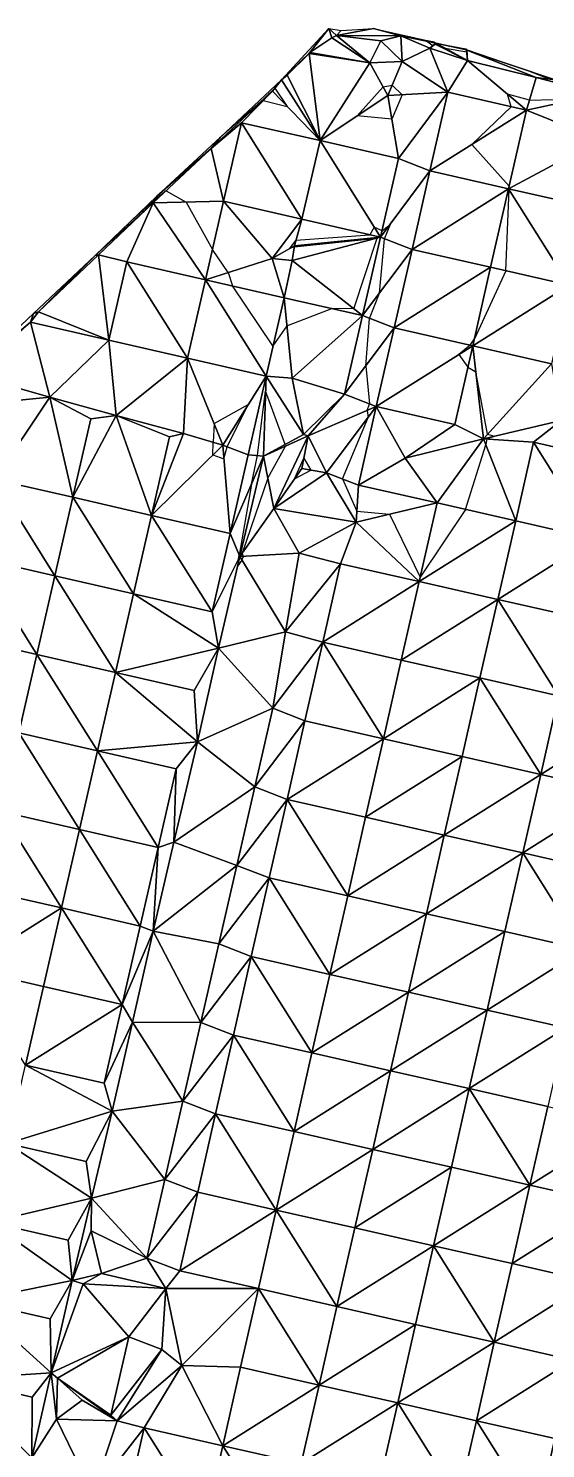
# Model space of a CAD drawing. Extents: x 452550 to 453808, y 451368 to 453069.
# Drawn here: x 453019 to 453083.2, y 452845 to 453021.3 of the extents above; entities that cross this region are included whole.
import ezdxf

# ---------------------------------------------------------------- set-up
doc = ezdxf.new("R2010")
doc.units = 0
doc.header["$LTSCALE"] = 0.35
doc.header["$MEASUREMENT"] = 0
doc.linetypes.add('DASHED', pattern=[5442.857143, 3628.571429, -1814.285714])
doc.layers.add('Default', color=42, linetype='Continuous', lineweight=25)
doc.layers.add('FPS_Contours-Minor', color=40, linetype='DASHED', lineweight=25)

msp = doc.modelspace()

# ---------------------------------------------------------------- linework, layer by layer
at = {"layer": 'Default', "color": 8, "linetype": 'Continuous', "lineweight": 25}
for points in [[(453053.91, 453018.31, 14.08), (453050.38, 453014.92, 14.06), (453056.27, 453021.32, 14.12)], [(453053.91, 453018.31, 14.08), (453056.27, 453021.32, 14.12), (453056.66, 453020.13, 14.12)], [(453056.27, 453021.32, 14.12), (453057.2, 453020.42, 14.15), (453056.66, 453020.13, 14.12)], [(453056.27, 453021.32, 14.12), (453057.8, 453021.05, 14.07), (453057.2, 453020.42, 14.15)], [(453061.82, 453021.31, 14.04), (453065.2, 453020.41, 14.07), (453057.2, 453020.42, 14.15)], [(453057.2, 453020.42, 14.15), (453057.8, 453021.05, 14.07), (453061.82, 453021.31, 14.04)], [(453061.82, 453021.31, 14.04), (453069.38, 453019.61, 14.06), (453065.2, 453020.41, 14.07)], [(453061.34, 453017.04, 14.11), (453053.91, 453018.31, 14.08), (453056.66, 453020.13, 14.12)], [(453057.2, 453020.42, 14.15), (453061.34, 453017.04, 14.11), (453056.66, 453020.13, 14.12)], [(453065.2, 453020.41, 14.07), (453062.74, 453019.77, 14.09), (453057.2, 453020.42, 14.15)], [(453062.74, 453019.77, 14.09), (453061.34, 453017.04, 14.11), (453057.2, 453020.42, 14.15)], [(453061.34, 453017.04, 14.11), (453062.74, 453019.77, 14.09), (453065.37, 453017.22, 14.09)], [(453062.74, 453019.77, 14.09), (453065.2, 453020.41, 14.07), (453065.37, 453017.22, 14.09)], [(453069.38, 453019.61, 14.06), (453069.54, 453019.5, 13.97), (453065.2, 453020.41, 14.07)], [(453069.54, 453019.5, 13.97), (453068.79, 453018.88, 14.02), (453065.2, 453020.41, 14.07)], [(453065.2, 453020.41, 14.07), (453068.79, 453018.88, 14.02), (453065.37, 453017.22, 14.09)], [(453069.54, 453019.5, 13.97), (453069.46, 453019.35, 14.06), (453068.79, 453018.88, 14.02)], [(453069.46, 453019.35, 14.06), (453073.49, 453017.33, 14.06), (453068.79, 453018.88, 14.02)], [(453073.49, 453017.33, 14.06), (453069.46, 453019.35, 14.06), (453069.54, 453019.5, 13.97)], [(453073.34, 453018.66, 13.98), (453073.49, 453017.33, 14.06), (453069.54, 453019.5, 13.97)], [(453073.27, 453018.77, 14.08), (453073.34, 453018.66, 13.98), (453069.54, 453019.5, 13.97)], [(453051.11, 453015.52, 14.05), (453050.38, 453014.92, 14.06), (453053.91, 453018.31, 14.08)], [(453053.84, 453018.21, 14.06), (453051.11, 453015.52, 14.05), (453053.91, 453018.31, 14.08)], [(453055.18, 453007.39, 14.05), (453051.11, 453015.52, 14.05), (453053.84, 453018.21, 14.06)], [(453061.34, 453017.04, 14.11), (453053.84, 453018.21, 14.06), (453053.91, 453018.31, 14.08)], [(453061.34, 453017.04, 14.11), (453055.18, 453007.39, 14.05), (453053.84, 453018.21, 14.06)], [(453063.59, 453013, 13.96), (453061.34, 453017.04, 14.11), (453065.37, 453017.22, 14.09)], [(453071.03, 453013.39, 14.12), (453063.59, 453013, 13.96), (453065.37, 453017.22, 14.09)], [(453068.79, 453018.88, 14.02), (453071.03, 453013.39, 14.12), (453065.37, 453017.22, 14.09)], [(453073.49, 453017.33, 14.06), (453071.03, 453013.39, 14.12), (453068.79, 453018.88, 14.02)], [(453080.78, 453011.17, 13.97), (453071.03, 453013.39, 14.12), (453073.49, 453017.33, 14.06)], [(453084.33, 453014.92, 13.97), (453073.38, 453018.64, 14.06), (453073.34, 453018.66, 13.98)], [(453073.38, 453018.64, 14.06), (453073.49, 453017.33, 14.06), (453073.34, 453018.66, 13.98)], [(453073.49, 453017.33, 14.06), (453073.38, 453018.64, 14.06), (453082.01, 453015.22, 14.06)], [(453084.33, 453014.92, 13.97), (453082.01, 453015.22, 14.06), (453073.38, 453018.64, 14.06)], [(453080.78, 453011.17, 13.97), (453073.49, 453017.33, 14.06), (453082.01, 453015.22, 14.06)], [(453055.18, 453007.39, 14.05), (453050.38, 453014.92, 14.06), (453051.11, 453015.52, 14.05)], [(453055.18, 453007.39, 14.05), (453061.34, 453017.04, 14.11), (453063.59, 453013, 13.96)], [(453050.38, 453014.92, 14.06), (453049.27, 453013.55, 13.98), (453042.83, 453007.81, 14.13)], [(453055.18, 453007.39, 14.05), (453049.27, 453013.55, 13.98), (453050.38, 453014.92, 14.06)], [(453080.78, 453011.17, 13.97), (453082.01, 453015.22, 14.06), (453089.96, 453013.15, 14.01)], [(453082.01, 453015.22, 14.06), (453084.33, 453014.92, 13.97), (453089.96, 453013.15, 14.01)], [(453045.43, 453009.62, 14.05), (453041.66, 453006.4, 14.08), (453049.27, 453013.55, 13.98)], [(453041.66, 453006.4, 14.08), (453042.83, 453007.81, 14.13), (453049.27, 453013.55, 13.98)], [(453055.18, 453007.39, 14.05), (453045.43, 453009.62, 14.05), (453049.27, 453013.55, 13.98)], [(453064.92, 453005.16, 14.06), (453055.18, 453007.39, 14.05), (453063.59, 453013, 13.96)], [(453071.03, 453013.39, 14.12), (453064.92, 453005.16, 14.06), (453063.59, 453013, 13.96)], [(453071.03, 453013.39, 14.12), (453068.81, 453003.64, 14.02), (453064.92, 453005.16, 14.06)], [(453068.81, 453003.64, 14.02), (453071.03, 453013.39, 14.12), (453080.78, 453011.17, 13.97)], [(453080.78, 453011.17, 13.97), (453089.96, 453013.15, 14.01), (453089.93, 453007.47, 13.91)], [(453078.56, 453001.42, 14), (453068.81, 453003.64, 14.02), (453080.78, 453011.17, 13.97)], [(453078.56, 453001.42, 14), (453080.78, 453011.17, 13.97), (453089.93, 453007.47, 13.91)], [(453045.43, 453009.62, 14.05), (453043.2, 452999.88, 14.02), (453041.66, 453006.4, 14.08)], [(453052.94, 452997.65, 14.03), (453043.2, 452999.88, 14.02), (453045.43, 453009.62, 14.05)], [(453055.18, 453007.39, 14.05), (453052.94, 452997.65, 14.03), (453045.43, 453009.62, 14.05)], [(453042.83, 453007.81, 14.13), (453041.66, 453006.4, 14.08), (453034.93, 453000.5, 14.04)], [(453062.69, 452995.41, 13.99), (453052.94, 452997.65, 14.03), (453055.18, 453007.39, 14.05)], [(453064.92, 453005.16, 14.06), (453062.69, 452995.41, 13.99), (453055.18, 453007.39, 14.05)], [(453088.31, 452999.21, 13.92), (453078.56, 453001.42, 14), (453089.93, 453007.47, 13.91)], [(453043.2, 452999.88, 14.02), (453034.49, 452999.68, 13.98), (453041.66, 453006.4, 14.08)], [(453034.49, 452999.68, 13.98), (453034.93, 453000.5, 14.04), (453041.66, 453006.4, 14.08)], [(453068.81, 453003.64, 14.02), (453062.69, 452995.41, 13.99), (453064.92, 453005.16, 14.06)], [(453068.81, 453003.64, 14.02), (453066.59, 452993.89, 14.04), (453062.69, 452995.41, 13.99)], [(453066.59, 452993.89, 14.04), (453068.81, 453003.64, 14.02), (453078.56, 453001.42, 14)], [(453076.34, 452991.67, 14.02), (453066.59, 452993.89, 14.04), (453078.56, 453001.42, 14)], [(453076.34, 452991.67, 14.02), (453078.56, 453001.42, 14), (453086.1, 452989.45, 13.9)], [(453086.1, 452989.45, 13.9), (453078.56, 453001.42, 14), (453088.31, 452999.21, 13.92)], [(453034.93, 453000.5, 14.04), (453034.49, 452999.68, 13.98), (453027.29, 452993.13, 13.95)], [(453034.49, 452999.68, 13.98), (453027.71, 452993.21, 13.93), (453027.29, 452993.13, 13.95)], [(453031.22, 452992.36, 13.92), (453027.71, 452993.21, 13.93), (453034.49, 452999.68, 13.98)], [(453040.97, 452990.13, 13.98), (453031.22, 452992.36, 13.92), (453034.49, 452999.68, 13.98)], [(453043.2, 452999.88, 14.02), (453040.97, 452990.13, 13.98), (453034.49, 452999.68, 13.98)], [(453040.97, 452990.13, 13.98), (453043.2, 452999.88, 14.02), (453049.26, 452992.77, 14.03)], [(453043.2, 452999.88, 14.02), (453052.94, 452997.65, 14.03), (453049.26, 452992.77, 14.03)], [(453052.94, 452997.65, 14.03), (453051.99, 452994.32, 13.99), (453049.26, 452992.77, 14.03)], [(453052.94, 452997.65, 14.03), (453062.69, 452995.41, 13.99), (453051.99, 452994.32, 13.99)], [(453051.99, 452994.32, 13.99), (453051.73, 452992.51, 14.13), (453049.26, 452992.77, 14.03)], [(453051.99, 452994.32, 13.99), (453062.69, 452995.41, 13.99), (453051.73, 452992.51, 14.13)], [(453062.69, 452995.41, 13.99), (453060.46, 452985.67, 13.98), (453051.73, 452992.51, 14.13)], [(453066.59, 452993.89, 14.04), (453060.46, 452985.67, 13.98), (453062.69, 452995.41, 13.99)], [(453027.29, 452993.13, 13.95), (453020.24, 452986.14, 13.94), (453019.64, 452985.92, 13.98)], [(453028.99, 452982.61, 13.87), (453020.24, 452986.14, 13.94), (453027.71, 452993.21, 13.93)], [(453020.24, 452986.14, 13.94), (453027.29, 452993.13, 13.95), (453027.71, 452993.21, 13.93)], [(453027.71, 452993.21, 13.93), (453031.22, 452992.36, 13.92), (453028.99, 452982.61, 13.87)], [(453050.71, 452987.9, 14.03), (453040.97, 452990.13, 13.98), (453049.26, 452992.77, 14.03)], [(453051.73, 452992.51, 14.13), (453050.71, 452987.9, 14.03), (453049.26, 452992.77, 14.03)], [(453060.46, 452985.67, 13.98), (453050.71, 452987.9, 14.03), (453051.73, 452992.51, 14.13)], [(453066.59, 452993.89, 14.04), (453064.38, 452984.14, 14.07), (453060.46, 452985.67, 13.98)], [(453064.38, 452984.14, 14.07), (453066.59, 452993.89, 14.04), (453076.34, 452991.67, 14.02)], [(453038.73, 452980.38, 13.92), (453028.99, 452982.61, 13.87), (453031.22, 452992.36, 13.92)], [(453040.97, 452990.13, 13.98), (453038.73, 452980.38, 13.92), (453031.22, 452992.36, 13.92)], [(453074.13, 452981.92, 14), (453064.38, 452984.14, 14.07), (453076.34, 452991.67, 14.02)], [(453074.13, 452981.92, 14), (453076.34, 452991.67, 14.02), (453086.1, 452989.45, 13.9)], [(453048.48, 452978.15, 13.98), (453038.73, 452980.38, 13.92), (453040.97, 452990.13, 13.98)], [(453050.71, 452987.9, 14.03), (453048.48, 452978.15, 13.98), (453040.97, 452990.13, 13.98)], [(453083.88, 452979.7, 13.9), (453074.13, 452981.92, 14), (453086.1, 452989.45, 13.9)], [(453048.48, 452978.15, 13.98), (453050.71, 452987.9, 14.03), (453051.74, 452977.89, 13.94)], [(453050.71, 452987.9, 14.03), (453060.46, 452985.67, 13.98), (453051.74, 452977.89, 13.94)], [(453019.64, 452985.92, 13.98), (453019.24, 452984.84, 13.92), (453011.85, 452978.62, 13.93)], [(453028.99, 452982.61, 13.87), (453019.24, 452984.84, 13.92), (453020.24, 452986.14, 13.94)], [(453020.24, 452986.14, 13.94), (453019.24, 452984.84, 13.92), (453019.64, 452985.92, 13.98)], [(453060.46, 452985.67, 13.98), (453058.23, 452975.92, 13.95), (453051.74, 452977.89, 13.94)], [(453064.38, 452984.14, 14.07), (453058.23, 452975.92, 13.95), (453060.46, 452985.67, 13.98)], [(453019.24, 452984.84, 13.92), (453012.02, 452978.3, 13.87), (453011.85, 452978.62, 13.93)], [(453019.24, 452984.84, 13.92), (453021.65, 452975.55, 13.96), (453012.02, 452978.3, 13.87)], [(453019.24, 452984.84, 13.92), (453028.99, 452982.61, 13.87), (453021.65, 452975.55, 13.96)], [(453064.38, 452984.14, 14.07), (453062.16, 452974.38, 14.01), (453058.23, 452975.92, 13.95)], [(453062.16, 452974.38, 14.01), (453064.38, 452984.14, 14.07), (453074.13, 452981.92, 14)], [(453028.99, 452982.61, 13.87), (453029.9, 452973.26, 13.89), (453021.65, 452975.55, 13.96)], [(453028.99, 452982.61, 13.87), (453038.73, 452980.38, 13.92), (453029.9, 452973.26, 13.89)], [(453038.73, 452980.38, 13.92), (453038.23, 452971.04, 13.92), (453029.9, 452973.26, 13.89)], [(453038.73, 452980.38, 13.92), (453043.11, 452969.6, 14.03), (453038.23, 452971.04, 13.92)], [(453038.73, 452980.38, 13.92), (453048.48, 452978.15, 13.98), (453043.11, 452969.6, 14.03)], [(453071.91, 452972.17, 14.01), (453062.16, 452974.38, 14.01), (453074.13, 452981.92, 14)], [(453071.91, 452972.17, 14.01), (453074.13, 452981.92, 14), (453075.46, 452970.4, 14.01)], [(453074.13, 452981.92, 14), (453083.88, 452979.7, 13.9), (453075.46, 452970.4, 14.01)], [(453075.46, 452970.4, 14.01), (453083.88, 452979.7, 13.9), (453085.08, 452972.65, 13.96)], [(453021.65, 452975.55, 13.96), (453017.01, 452975.1, 13.87), (453012.02, 452978.3, 13.87)], [(453048.48, 452978.15, 13.98), (453046.25, 452968.4, 13.87), (453043.11, 452969.6, 14.03)], [(453046.25, 452968.4, 13.87), (453048.48, 452978.15, 13.98), (453048.18, 452968.23, 14.08)], [(453048.18, 452968.23, 14.08), (453048.48, 452978.15, 13.98), (453053.13, 452970.92, 13.93)], [(453048.48, 452978.15, 13.98), (453051.74, 452977.89, 13.94), (453053.13, 452970.92, 13.93)], [(453051.74, 452977.89, 13.94), (453058.23, 452975.92, 13.95), (453053.13, 452970.92, 13.93)], [(453024.52, 452963.12, 13.84), (453014.78, 452965.35, 13.86), (453021.65, 452975.55, 13.96)], [(453014.78, 452965.35, 13.86), (453017.01, 452975.1, 13.87), (453021.65, 452975.55, 13.96)], [(453029.9, 452973.26, 13.89), (453026.75, 452972.86, 13.85), (453021.65, 452975.55, 13.96)], [(453026.75, 452972.86, 13.85), (453024.52, 452963.12, 13.84), (453021.65, 452975.55, 13.96)], [(453053.13, 452970.92, 13.93), (453058.23, 452975.92, 13.95), (453053.71, 452970.74, 13.91)], [(453058.23, 452975.92, 13.95), (453062.16, 452974.38, 14.01), (453053.71, 452970.74, 13.91)], [(453034.27, 452960.88, 13.83), (453024.52, 452963.12, 13.84), (453029.9, 452973.26, 13.89)], [(453024.52, 452963.12, 13.84), (453026.75, 452972.86, 13.85), (453029.9, 452973.26, 13.89)], [(453038.23, 452971.04, 13.92), (453036.5, 452970.63, 13.9), (453029.9, 452973.26, 13.89)], [(453036.5, 452970.63, 13.9), (453034.27, 452960.88, 13.83), (453029.9, 452973.26, 13.89)], [(453062.16, 452974.38, 14.01), (453056, 452966.17, 13.93), (453053.71, 452970.74, 13.91)], [(453062.16, 452974.38, 14.01), (453059.94, 452964.63, 14.07), (453056, 452966.17, 13.93)], [(453059.94, 452964.63, 14.07), (453062.16, 452974.38, 14.01), (453065.73, 452967.96, 14.08)], [(453062.16, 452974.38, 14.01), (453071.91, 452972.17, 14.01), (453065.73, 452967.96, 14.08)], [(453065.73, 452967.96, 14.08), (453071.91, 452972.17, 14.01), (453075.46, 452970.4, 14.01)], [(453081.66, 452969.95, 13.91), (453075.46, 452970.4, 14.01), (453085.08, 452972.65, 13.96)], [(453091.41, 452967.74, 14.01), (453081.66, 452969.95, 13.91), (453085.08, 452972.65, 13.96)], [(453043.11, 452969.6, 14.03), (453034.27, 452960.88, 13.83), (453038.23, 452971.04, 13.92)], [(453034.27, 452960.88, 13.83), (453036.5, 452970.63, 13.9), (453038.23, 452971.04, 13.92)], [(453044.02, 452958.65, 13.85), (453034.27, 452960.88, 13.83), (453043.11, 452969.6, 14.03)], [(453046.25, 452968.4, 13.87), (453044.02, 452958.65, 13.85), (453043.11, 452969.6, 14.03)], [(453048.18, 452968.23, 14.08), (453053.13, 452970.92, 13.93), (453053.71, 452970.74, 13.91)], [(453048.18, 452968.23, 14.08), (453053.71, 452970.74, 13.91), (453049.46, 452961.73, 13.88)], [(453053.71, 452970.74, 13.91), (453052.92, 452966.71, 14.04), (453049.46, 452961.73, 13.88)], [(453056, 452966.17, 13.93), (453052.92, 452966.71, 14.04), (453053.71, 452970.74, 13.91)], [(453069.7, 452962.42, 14.04), (453065.73, 452967.96, 14.08), (453075.46, 452970.4, 14.01)], [(453079.45, 452960.2, 13.92), (453069.7, 452962.42, 14.04), (453075.46, 452970.4, 14.01)], [(453081.66, 452969.95, 13.91), (453079.45, 452960.2, 13.92), (453075.46, 452970.4, 14.01)], [(453079.45, 452960.2, 13.92), (453081.66, 452969.95, 13.91), (453089.2, 452957.98, 13.98)], [(453089.2, 452957.98, 13.98), (453081.66, 452969.95, 13.91), (453091.41, 452967.74, 14.01)], [(453044.02, 452958.65, 13.85), (453046.25, 452968.4, 13.87), (453048.18, 452968.23, 14.08)], [(453045.22, 452955.76, 14.01), (453044.02, 452958.65, 13.85), (453048.18, 452968.23, 14.08)], [(453049.46, 452961.73, 13.88), (453045.22, 452955.76, 14.01), (453048.18, 452968.23, 14.08)], [(453069.7, 452962.42, 14.04), (453059.94, 452964.63, 14.07), (453065.73, 452967.96, 14.08)], [(453052.92, 452966.71, 14.04), (453056, 452966.17, 13.93), (453049.46, 452961.73, 13.88)], [(453049.46, 452961.73, 13.88), (453056, 452966.17, 13.93), (453059.64, 452960.03, 13.97)], [(453056, 452966.17, 13.93), (453059.94, 452964.63, 14.07), (453059.64, 452960.03, 13.97)], [(453022.29, 452953.37, 13.82), (453012.54, 452955.6, 13.86), (453014.78, 452965.35, 13.86)], [(453024.52, 452963.12, 13.84), (453022.29, 452953.37, 13.82), (453014.78, 452965.35, 13.86)], [(453059.94, 452964.63, 14.07), (453069.7, 452962.42, 14.04), (453059.64, 452960.03, 13.97)], [(453032.04, 452951.14, 13.77), (453022.29, 452953.37, 13.82), (453024.52, 452963.12, 13.84)], [(453034.27, 452960.88, 13.83), (453032.04, 452951.14, 13.77), (453024.52, 452963.12, 13.84)], [(453041.79, 452948.91, 13.79), (453032.04, 452951.14, 13.77), (453034.27, 452960.88, 13.83)], [(453044.02, 452958.65, 13.85), (453041.79, 452948.91, 13.79), (453034.27, 452960.88, 13.83)], [(453052.58, 452956.17, 13.87), (453045.22, 452955.76, 14.01), (453049.46, 452961.73, 13.88)], [(453052.58, 452956.17, 13.87), (453049.46, 452961.73, 13.88), (453059.64, 452960.03, 13.97)], [(453069.7, 452962.42, 14.04), (453067.48, 452952.67, 14), (453059.64, 452960.03, 13.97)], [(453067.48, 452952.67, 14), (453069.7, 452962.42, 14.04), (453079.45, 452960.2, 13.92)], [(453057.73, 452954.88, 13.98), (453052.58, 452956.17, 13.87), (453059.64, 452960.03, 13.97)], [(453067.48, 452952.67, 14), (453057.73, 452954.88, 13.98), (453059.64, 452960.03, 13.97)], [(453077.23, 452950.45, 13.94), (453067.48, 452952.67, 14), (453079.45, 452960.2, 13.92)], [(453077.23, 452950.45, 13.94), (453079.45, 452960.2, 13.92), (453089.2, 452957.98, 13.98)], [(453041.79, 452948.91, 13.79), (453044.02, 452958.65, 13.85), (453045.22, 452955.76, 14.01)], [(453086.98, 452948.23, 13.96), (453077.23, 452950.45, 13.94), (453089.2, 452957.98, 13.98)], [(453020.06, 452943.62, 13.86), (453010.31, 452945.85, 13.85), (453012.54, 452955.6, 13.86)], [(453022.29, 452953.37, 13.82), (453020.06, 452943.62, 13.86), (453012.54, 452955.6, 13.86)], [(453042.6, 452944.38, 13.92), (453041.79, 452948.91, 13.79), (453045.22, 452955.76, 14.01)], [(453050.91, 452946.44, 13.82), (453042.6, 452944.38, 13.92), (453045.22, 452955.76, 14.01)], [(453052.58, 452956.17, 13.87), (453050.91, 452946.44, 13.82), (453045.22, 452955.76, 14.01)], [(453052.58, 452956.17, 13.87), (453057.73, 452954.88, 13.98), (453050.91, 452946.44, 13.82)], [(453057.73, 452954.88, 13.98), (453055.51, 452945.13, 13.93), (453050.91, 452946.44, 13.82)], [(453055.51, 452945.13, 13.93), (453057.73, 452954.88, 13.98), (453067.48, 452952.67, 14)], [(453029.81, 452941.39, 13.78), (453020.06, 452943.62, 13.86), (453022.29, 452953.37, 13.82)], [(453032.04, 452951.14, 13.77), (453029.81, 452941.39, 13.78), (453022.29, 452953.37, 13.82)], [(453065.26, 452942.91, 13.96), (453055.51, 452945.13, 13.93), (453067.48, 452952.67, 14)], [(453065.26, 452942.91, 13.96), (453067.48, 452952.67, 14), (453077.23, 452950.45, 13.94)], [(453029.81, 452941.39, 13.78), (453032.04, 452951.14, 13.77), (453042.6, 452944.38, 13.92)], [(453032.04, 452951.14, 13.77), (453041.79, 452948.91, 13.79), (453042.6, 452944.38, 13.92)], [(453075.01, 452940.7, 13.91), (453065.26, 452942.91, 13.96), (453077.23, 452950.45, 13.94)], [(453075.01, 452940.7, 13.91), (453077.23, 452950.45, 13.94), (453084.77, 452938.48, 13.91)], [(453084.77, 452938.48, 13.91), (453077.23, 452950.45, 13.94), (453086.98, 452948.23, 13.96)], [(453020.06, 452943.62, 13.86), (453017.83, 452933.87, 13.93), (453010.31, 452945.85, 13.85)], [(453050.91, 452946.44, 13.82), (453049.31, 452936.93, 13.8), (453042.6, 452944.38, 13.92)], [(453055.51, 452945.13, 13.93), (453049.31, 452936.93, 13.8), (453050.91, 452946.44, 13.82)], [(453055.51, 452945.13, 13.93), (453053.3, 452935.38, 13.9), (453049.31, 452936.93, 13.8)], [(453053.3, 452935.38, 13.9), (453055.51, 452945.13, 13.93), (453063.05, 452933.16, 13.98)], [(453063.05, 452933.16, 13.98), (453055.51, 452945.13, 13.93), (453065.26, 452942.91, 13.96)], [(453027.58, 452931.64, 13.64), (453017.83, 452933.87, 13.93), (453020.06, 452943.62, 13.86)], [(453029.81, 452941.39, 13.78), (453027.58, 452931.64, 13.64), (453020.06, 452943.62, 13.86)], [(453039.56, 452939.16, 13.85), (453029.81, 452941.39, 13.78), (453042.6, 452944.38, 13.92)], [(453039.98, 452932.78, 13.91), (453039.56, 452939.16, 13.85), (453042.6, 452944.38, 13.92)], [(453049.31, 452936.93, 13.8), (453039.98, 452932.78, 13.91), (453042.6, 452944.38, 13.92)], [(453027.58, 452931.64, 13.64), (453029.81, 452941.39, 13.78), (453039.98, 452932.78, 13.91)], [(453029.81, 452941.39, 13.78), (453039.56, 452939.16, 13.85), (453039.98, 452932.78, 13.91)], [(453063.05, 452933.16, 13.98), (453065.26, 452942.91, 13.96), (453075.01, 452940.7, 13.91)], [(453072.8, 452930.95, 13.94), (453063.05, 452933.16, 13.98), (453075.01, 452940.7, 13.91)], [(453072.8, 452930.95, 13.94), (453075.01, 452940.7, 13.91), (453082.55, 452928.73, 13.92)], [(453082.55, 452928.73, 13.92), (453075.01, 452940.7, 13.91), (453084.77, 452938.48, 13.91)], [(453082.55, 452928.73, 13.92), (453084.77, 452938.48, 13.91), (453094.52, 452936.27, 13.93)], [(453049.31, 452936.93, 13.8), (453047.07, 452927.18, 13.79), (453039.98, 452932.78, 13.91)], [(453053.3, 452935.38, 13.9), (453047.07, 452927.18, 13.79), (453049.31, 452936.93, 13.8)], [(453092.3, 452926.51, 13.94), (453082.55, 452928.73, 13.92), (453094.52, 452936.27, 13.93)], [(453053.3, 452935.38, 13.9), (453051.08, 452925.63, 13.88), (453047.07, 452927.18, 13.79)], [(453051.08, 452925.63, 13.88), (453053.3, 452935.38, 13.9), (453063.05, 452933.16, 13.98)], [(453025.35, 452921.89, 13.68), (453015.6, 452924.12, 13.81), (453017.83, 452933.87, 13.93)], [(453027.58, 452931.64, 13.64), (453025.35, 452921.89, 13.68), (453017.83, 452933.87, 13.93)], [(453037.33, 452929.41, 13.87), (453027.58, 452931.64, 13.64), (453039.98, 452932.78, 13.91)], [(453047.07, 452927.18, 13.79), (453037.05, 452920.3, 13.75), (453039.98, 452932.78, 13.91)], [(453037.05, 452920.3, 13.75), (453037.33, 452929.41, 13.87), (453039.98, 452932.78, 13.91)], [(453060.83, 452923.41, 13.97), (453051.08, 452925.63, 13.88), (453063.05, 452933.16, 13.98)], [(453060.83, 452923.41, 13.97), (453063.05, 452933.16, 13.98), (453072.8, 452930.95, 13.94)], [(453035.1, 452919.66, 13.71), (453025.35, 452921.89, 13.68), (453027.58, 452931.64, 13.64)], [(453037.33, 452929.41, 13.87), (453035.1, 452919.66, 13.71), (453027.58, 452931.64, 13.64)], [(453070.58, 452921.2, 13.96), (453060.83, 452923.41, 13.97), (453072.8, 452930.95, 13.94)], [(453070.58, 452921.2, 13.96), (453072.8, 452930.95, 13.94), (453082.55, 452928.73, 13.92)], [(453035.1, 452919.66, 13.71), (453037.33, 452929.41, 13.87), (453037.05, 452920.3, 13.75)], [(453080.33, 452918.98, 13.91), (453070.58, 452921.2, 13.96), (453082.55, 452928.73, 13.92)], [(453080.33, 452918.98, 13.91), (453082.55, 452928.73, 13.92), (453092.3, 452926.51, 13.94)], [(453047.07, 452927.18, 13.79), (453044.84, 452917.43, 13.73), (453037.05, 452920.3, 13.75)], [(453051.08, 452925.63, 13.88), (453044.84, 452917.43, 13.73), (453047.07, 452927.18, 13.79)], [(453051.08, 452925.63, 13.88), (453048.86, 452915.88, 13.87), (453044.84, 452917.43, 13.73)], [(453048.86, 452915.88, 13.87), (453051.08, 452925.63, 13.88), (453058.61, 452913.66, 13.95)], [(453058.61, 452913.66, 13.95), (453051.08, 452925.63, 13.88), (453060.83, 452923.41, 13.97)], [(453090.08, 452916.76, 13.97), (453080.33, 452918.98, 13.91), (453092.3, 452926.51, 13.94)], [(453023.12, 452912.15, 13.88), (453013.37, 452914.38, 13.88), (453015.6, 452924.12, 13.81)], [(453025.35, 452921.89, 13.68), (453023.12, 452912.15, 13.88), (453015.6, 452924.12, 13.81)], [(453058.61, 452913.66, 13.95), (453060.83, 452923.41, 13.97), (453070.58, 452921.2, 13.96)], [(453032.86, 452909.91, 13.79), (453023.12, 452912.15, 13.88), (453025.35, 452921.89, 13.68)], [(453035.1, 452919.66, 13.71), (453032.86, 452909.91, 13.79), (453025.35, 452921.89, 13.68)], [(453044.84, 452917.43, 13.73), (453034.49, 452909.29, 13.88), (453037.05, 452920.3, 13.75)], [(453034.49, 452909.29, 13.88), (453035.1, 452919.66, 13.71), (453037.05, 452920.3, 13.75)], [(453068.37, 452911.44, 13.96), (453058.61, 452913.66, 13.95), (453070.58, 452921.2, 13.96)], [(453068.37, 452911.44, 13.96), (453070.58, 452921.2, 13.96), (453080.33, 452918.98, 13.91)], [(453032.86, 452909.91, 13.79), (453035.1, 452919.66, 13.71), (453034.49, 452909.29, 13.88)], [(453078.12, 452909.23, 13.86), (453068.37, 452911.44, 13.96), (453080.33, 452918.98, 13.91)], [(453078.12, 452909.23, 13.86), (453080.33, 452918.98, 13.91), (453087.87, 452907.01, 13.92)], [(453087.87, 452907.01, 13.92), (453080.33, 452918.98, 13.91), (453090.08, 452916.76, 13.97)], [(453044.84, 452917.43, 13.73), (453042.61, 452907.68, 13.73), (453034.49, 452909.29, 13.88)], [(453048.86, 452915.88, 13.87), (453042.61, 452907.68, 13.73), (453044.84, 452917.43, 13.73)], [(453048.86, 452915.88, 13.87), (453046.65, 452906.13, 13.81), (453042.61, 452907.68, 13.73)], [(453046.65, 452906.13, 13.81), (453048.86, 452915.88, 13.87), (453056.4, 452903.91, 13.94)], [(453056.4, 452903.91, 13.94), (453048.86, 452915.88, 13.87), (453058.61, 452913.66, 13.95)], [(453023.12, 452912.15, 13.88), (453011.14, 452904.63, 13.87), (453013.37, 452914.38, 13.88)], [(453056.4, 452903.91, 13.94), (453058.61, 452913.66, 13.95), (453068.37, 452911.44, 13.96)], [(453020.88, 452902.4, 13.83), (453011.14, 452904.63, 13.87), (453023.12, 452912.15, 13.88)], [(453030.63, 452900.17, 13.77), (453020.88, 452902.4, 13.83), (453023.12, 452912.15, 13.88)], [(453032.86, 452909.91, 13.79), (453030.63, 452900.17, 13.77), (453023.12, 452912.15, 13.88)], [(453066.15, 452901.69, 13.94), (453056.4, 452903.91, 13.94), (453068.37, 452911.44, 13.96)], [(453066.15, 452901.69, 13.94), (453068.37, 452911.44, 13.96), (453078.12, 452909.23, 13.86)], [(453030.63, 452900.17, 13.77), (453032.86, 452909.91, 13.79), (453034.49, 452909.29, 13.88)], [(453031.9, 452897.97, 13.83), (453030.63, 452900.17, 13.77), (453034.49, 452909.29, 13.88)], [(453040.38, 452897.94, 13.69), (453031.9, 452897.97, 13.83), (453034.49, 452909.29, 13.88)], [(453042.61, 452907.68, 13.73), (453040.38, 452897.94, 13.69), (453034.49, 452909.29, 13.88)], [(453075.9, 452899.48, 13.88), (453066.15, 452901.69, 13.94), (453078.12, 452909.23, 13.86)], [(453075.9, 452899.48, 13.88), (453078.12, 452909.23, 13.86), (453087.87, 452907.01, 13.92)], [(453046.65, 452906.13, 13.81), (453040.38, 452897.94, 13.69), (453042.61, 452907.68, 13.73)], [(453085.65, 452897.26, 13.84), (453075.9, 452899.48, 13.88), (453087.87, 452907.01, 13.92)], [(453020.88, 452902.4, 13.83), (453018.65, 452892.65, 13.85), (453011.14, 452904.63, 13.87)], [(453046.65, 452906.13, 13.81), (453044.43, 452896.37, 13.82), (453040.38, 452897.94, 13.69)], [(453044.43, 452896.37, 13.82), (453046.65, 452906.13, 13.81), (453054.18, 452894.16, 13.91)], [(453054.18, 452894.16, 13.91), (453046.65, 452906.13, 13.81), (453056.4, 452903.91, 13.94)], [(453054.18, 452894.16, 13.91), (453056.4, 452903.91, 13.94), (453066.15, 452901.69, 13.94)], [(453030.63, 452900.17, 13.77), (453018.65, 452892.65, 13.85), (453020.88, 452902.4, 13.83)], [(453063.93, 452891.94, 13.93), (453054.18, 452894.16, 13.91), (453066.15, 452901.69, 13.94)], [(453063.93, 452891.94, 13.93), (453066.15, 452901.69, 13.94), (453075.9, 452899.48, 13.88)], [(453028.4, 452890.42, 13.77), (453018.65, 452892.65, 13.85), (453030.63, 452900.17, 13.77)], [(453028.4, 452890.42, 13.77), (453030.63, 452900.17, 13.77), (453031.9, 452897.97, 13.83)], [(453073.68, 452889.73, 13.96), (453063.93, 452891.94, 13.93), (453075.9, 452899.48, 13.88)], [(453073.68, 452889.73, 13.96), (453075.9, 452899.48, 13.88), (453085.65, 452897.26, 13.84)], [(453029.39, 452886.92, 13.86), (453028.4, 452890.42, 13.77), (453031.9, 452897.97, 13.83)], [(453038.15, 452888.19, 13.7), (453029.39, 452886.92, 13.86), (453031.9, 452897.97, 13.83)], [(453040.38, 452897.94, 13.69), (453038.15, 452888.19, 13.7), (453031.9, 452897.97, 13.83)], [(453044.43, 452896.37, 13.82), (453038.15, 452888.19, 13.7), (453040.38, 452897.94, 13.69)], [(453044.43, 452896.37, 13.82), (453042.21, 452886.62, 13.78), (453038.15, 452888.19, 13.7)], [(453042.21, 452886.62, 13.78), (453044.43, 452896.37, 13.82), (453051.96, 452884.41, 13.85)], [(453051.96, 452884.41, 13.85), (453044.43, 452896.37, 13.82), (453054.18, 452894.16, 13.91)], [(453083.44, 452887.51, 13.93), (453073.68, 452889.73, 13.96), (453085.65, 452897.26, 13.84)], [(453051.96, 452884.41, 13.85), (453054.18, 452894.16, 13.91), (453063.93, 452891.94, 13.93)], [(453016.42, 452882.9, 13.87), (453018.65, 452892.65, 13.85), (453029.39, 452886.92, 13.86)], [(453018.65, 452892.65, 13.85), (453028.4, 452890.42, 13.77), (453029.39, 452886.92, 13.86)], [(453061.72, 452882.19, 13.94), (453051.96, 452884.41, 13.85), (453063.93, 452891.94, 13.93)], [(453061.72, 452882.19, 13.94), (453063.93, 452891.94, 13.93), (453073.68, 452889.73, 13.96)], [(453071.47, 452879.97, 13.96), (453061.72, 452882.19, 13.94), (453073.68, 452889.73, 13.96)], [(453071.47, 452879.97, 13.96), (453073.68, 452889.73, 13.96), (453081.22, 452877.76, 13.92)], [(453081.22, 452877.76, 13.92), (453073.68, 452889.73, 13.96), (453083.44, 452887.51, 13.93)], [(453026.17, 452880.67, 13.83), (453016.42, 452882.9, 13.87), (453029.39, 452886.92, 13.86)], [(453026.81, 452876.15, 13.89), (453026.17, 452880.67, 13.83), (453029.39, 452886.92, 13.86)], [(453035.92, 452878.44, 13.7), (453026.81, 452876.15, 13.89), (453029.39, 452886.92, 13.86)], [(453038.15, 452888.19, 13.7), (453035.92, 452878.44, 13.7), (453029.39, 452886.92, 13.86)], [(453042.21, 452886.62, 13.78), (453035.92, 452878.44, 13.7), (453038.15, 452888.19, 13.7)], [(453081.22, 452877.76, 13.92), (453083.44, 452887.51, 13.93), (453093.19, 452885.29, 13.97)], [(453042.21, 452886.62, 13.78), (453040, 452876.87, 13.75), (453035.92, 452878.44, 13.7)], [(453040, 452876.87, 13.75), (453042.21, 452886.62, 13.78), (453049.75, 452874.66, 13.84)], [(453049.75, 452874.66, 13.84), (453042.21, 452886.62, 13.78), (453051.96, 452884.41, 13.85)], [(453090.97, 452875.54, 13.96), (453081.22, 452877.76, 13.92), (453093.19, 452885.29, 13.97)], [(453049.75, 452874.66, 13.84), (453051.96, 452884.41, 13.85), (453061.72, 452882.19, 13.94)], [(453014.19, 452873.15, 13.88), (453016.42, 452882.9, 13.87), (453026.81, 452876.15, 13.89)], [(453016.42, 452882.9, 13.87), (453026.17, 452880.67, 13.83), (453026.81, 452876.15, 13.89)], [(453059.5, 452872.44, 13.9), (453049.75, 452874.66, 13.84), (453061.72, 452882.19, 13.94)], [(453059.5, 452872.44, 13.9), (453061.72, 452882.19, 13.94), (453071.47, 452879.97, 13.96)], [(453069.25, 452870.22, 13.95), (453059.5, 452872.44, 13.9), (453071.47, 452879.97, 13.96)], [(453069.25, 452870.22, 13.95), (453071.47, 452879.97, 13.96), (453081.22, 452877.76, 13.92)], [(453035.92, 452878.44, 13.7), (453033.69, 452868.69, 13.7), (453026.81, 452876.15, 13.89)], [(453040, 452876.87, 13.75), (453033.69, 452868.69, 13.7), (453035.92, 452878.44, 13.7)], [(453040, 452876.87, 13.75), (453037.78, 452867.12, 13.73), (453033.69, 452868.69, 13.7)], [(453037.78, 452867.12, 13.73), (453040, 452876.87, 13.75), (453049.75, 452874.66, 13.84)], [(453079, 452868.01, 13.92), (453069.25, 452870.22, 13.95), (453081.22, 452877.76, 13.92)], [(453079, 452868.01, 13.92), (453081.22, 452877.76, 13.92), (453090.97, 452875.54, 13.96)], [(453023.94, 452870.92, 13.81), (453014.19, 452873.15, 13.88), (453026.81, 452876.15, 13.89)], [(453024.44, 452865.93, 13.73), (453023.94, 452870.92, 13.81), (453026.81, 452876.15, 13.89)], [(453026.78, 452872.07, 13.82), (453024.44, 452865.93, 13.73), (453026.81, 452876.15, 13.89)], [(453026.81, 452876.15, 13.89), (453033.69, 452868.69, 13.7), (453026.78, 452872.07, 13.82)], [(453047.53, 452864.9, 13.81), (453037.78, 452867.12, 13.73), (453049.75, 452874.66, 13.84)], [(453047.53, 452864.9, 13.81), (453049.75, 452874.66, 13.84), (453057.28, 452862.69, 13.89)], [(453057.28, 452862.69, 13.89), (453049.75, 452874.66, 13.84), (453059.5, 452872.44, 13.9)], [(453088.75, 452865.79, 13.94), (453079, 452868.01, 13.92), (453090.97, 452875.54, 13.96)], [(453011.96, 452863.41, 13.88), (453014.19, 452873.15, 13.88), (453024.44, 452865.93, 13.73)], [(453014.19, 452873.15, 13.88), (453023.94, 452870.92, 13.81), (453024.44, 452865.93, 13.73)], [(453026.78, 452872.07, 13.82), (453028.05, 452866.78, 13.79), (453024.44, 452865.93, 13.73)], [(453026.78, 452872.07, 13.82), (453033.69, 452868.69, 13.7), (453028.05, 452866.78, 13.79)], [(453057.28, 452862.69, 13.89), (453059.5, 452872.44, 13.9), (453069.25, 452870.22, 13.95)], [(453067.03, 452860.47, 13.97), (453057.28, 452862.69, 13.89), (453069.25, 452870.22, 13.95)], [(453067.03, 452860.47, 13.97), (453069.25, 452870.22, 13.95), (453076.79, 452858.26, 13.94)], [(453076.79, 452858.26, 13.94), (453069.25, 452870.22, 13.95), (453079, 452868.01, 13.92)], [(453033.69, 452868.69, 13.7), (453036.04, 452864.92, 13.65), (453028.05, 452866.78, 13.79)], [(453033.69, 452868.69, 13.7), (453037.78, 452867.12, 13.73), (453036.04, 452864.92, 13.65)], [(453076.79, 452858.26, 13.94), (453079, 452868.01, 13.92), (453088.75, 452865.79, 13.94)], [(453021.71, 452861.17, 13.81), (453011.96, 452863.41, 13.88), (453024.44, 452865.93, 13.73)], [(453021.83, 452854.44, 13.82), (453021.71, 452861.17, 13.81), (453024.44, 452865.93, 13.73)], [(453025.78, 452865.52, 13.79), (453021.83, 452854.44, 13.82), (453024.44, 452865.93, 13.73)], [(453025.78, 452865.52, 13.79), (453024.44, 452865.93, 13.73), (453028.05, 452866.78, 13.79)], [(453025.78, 452865.52, 13.79), (453028.05, 452866.78, 13.79), (453036.04, 452864.92, 13.65)], [(453037.78, 452867.12, 13.73), (453047.53, 452864.9, 13.81), (453036.04, 452864.92, 13.65)], [(453086.54, 452856.04, 13.92), (453076.79, 452858.26, 13.94), (453088.75, 452865.79, 13.94)], [(453025.78, 452865.52, 13.79), (453031.46, 452858.94, 13.6), (453021.83, 452854.44, 13.82)], [(453031.46, 452858.94, 13.6), (453025.78, 452865.52, 13.79), (453036.04, 452864.92, 13.65)], [(453035.56, 452857.37, 13.68), (453031.46, 452858.94, 13.6), (453036.04, 452864.92, 13.65)], [(453035.56, 452857.37, 13.68), (453036.04, 452864.92, 13.65), (453038.04, 452855.36, 13.64)], [(453036.04, 452864.92, 13.65), (453047.53, 452864.9, 13.81), (453038.04, 452855.36, 13.64)], [(453047.53, 452864.9, 13.81), (453045.32, 452855.15, 13.76), (453038.04, 452855.36, 13.64)], [(453045.32, 452855.15, 13.76), (453047.53, 452864.9, 13.81), (453055.07, 452852.94, 13.89)], [(453055.07, 452852.94, 13.89), (453047.53, 452864.9, 13.81), (453057.28, 452862.69, 13.89)], [(453009.73, 452853.66, 13.86), (453011.96, 452863.41, 13.88), (453021.83, 452854.44, 13.82)], [(453011.96, 452863.41, 13.88), (453021.71, 452861.17, 13.81), (453021.83, 452854.44, 13.82)], [(453055.07, 452852.94, 13.89), (453057.28, 452862.69, 13.89), (453067.03, 452860.47, 13.97)], [(453064.82, 452850.72, 13.93), (453055.07, 452852.94, 13.89), (453067.03, 452860.47, 13.97)], [(453064.82, 452850.72, 13.93), (453067.03, 452860.47, 13.97), (453076.79, 452858.26, 13.94)], [(453031.46, 452858.94, 13.6), (453022.61, 452853.8, 13.88), (453021.83, 452854.44, 13.82)], [(453022.61, 452853.8, 13.88), (453031.46, 452858.94, 13.6), (453029.23, 452849.2, 13.72)], [(453035.56, 452857.37, 13.68), (453029.23, 452849.2, 13.72), (453031.46, 452858.94, 13.6)], [(453030, 452848.48, 13.57), (453029.23, 452849.2, 13.72), (453035.56, 452857.37, 13.68)], [(453035.56, 452857.37, 13.68), (453038.04, 452855.36, 13.64), (453030, 452848.48, 13.57)], [(453074.57, 452848.5, 13.97), (453064.82, 452850.72, 13.93), (453076.79, 452858.26, 13.94)], [(453074.57, 452848.5, 13.97), (453076.79, 452858.26, 13.94), (453086.54, 452856.04, 13.92)], [(453038.04, 452855.36, 13.64), (453033.35, 452847.62, 13.72), (453030, 452848.48, 13.57)], [(453043.1, 452845.4, 13.73), (453033.35, 452847.62, 13.72), (453038.04, 452855.36, 13.64)], [(453045.32, 452855.15, 13.76), (453043.1, 452845.4, 13.73), (453038.04, 452855.36, 13.64)], [(453043.1, 452845.4, 13.73), (453045.32, 452855.15, 13.76), (453055.07, 452852.94, 13.89)], [(453084.32, 452846.29, 13.97), (453074.57, 452848.5, 13.97), (453086.54, 452856.04, 13.92)], [(453007.5, 452843.91, 13.9), (453009.73, 452853.66, 13.86), (453019.41, 452843.9, 13.85)], [(453019.48, 452851.43, 13.87), (453009.73, 452853.66, 13.86), (453021.83, 452854.44, 13.82)], [(453009.73, 452853.66, 13.86), (453019.48, 452851.43, 13.87), (453019.41, 452843.9, 13.85)], [(453019.41, 452843.9, 13.85), (453019.48, 452851.43, 13.87), (453021.83, 452854.44, 13.82)], [(453022.47, 452848.71, 13.94), (453019.41, 452843.9, 13.85), (453021.83, 452854.44, 13.82)], [(453021.83, 452854.44, 13.82), (453022.61, 452853.8, 13.88), (453022.47, 452848.71, 13.94)], [(453022.47, 452848.71, 13.94), (453022.61, 452853.8, 13.88), (453025.66, 452851.06, 13.84)], [(453029.23, 452849.2, 13.72), (453030, 452848.48, 13.57), (453022.61, 452853.8, 13.88)], [(453030, 452848.48, 13.57), (453025.66, 452851.06, 13.84), (453022.61, 452853.8, 13.88)], [(453052.85, 452843.19, 13.76), (453043.1, 452845.4, 13.73), (453055.07, 452852.94, 13.89)], [(453052.85, 452843.19, 13.76), (453055.07, 452852.94, 13.89), (453064.82, 452850.72, 13.93)], [(453030, 452848.48, 13.57), (453022.47, 452848.71, 13.94), (453025.66, 452851.06, 13.84)], [(453062.6, 452840.97, 13.91), (453052.85, 452843.19, 13.76), (453064.82, 452850.72, 13.93)], [(453062.6, 452840.97, 13.91), (453064.82, 452850.72, 13.93), (453072.35, 452838.75, 13.99)], [(453072.35, 452838.75, 13.99), (453064.82, 452850.72, 13.93), (453074.57, 452848.5, 13.97)], [(453026.99, 452839.45, 13.72), (453019.41, 452843.9, 13.85), (453022.47, 452848.71, 13.94)], [(453030, 452848.48, 13.57), (453026.99, 452839.45, 13.72), (453022.47, 452848.71, 13.94)], [(453033.35, 452847.62, 13.72), (453026.99, 452839.45, 13.72), (453030, 452848.48, 13.57)], [(453072.35, 452838.75, 13.99), (453074.57, 452848.5, 13.97), (453082.1, 452836.54, 13.97)], [(453082.1, 452836.54, 13.97), (453074.57, 452848.5, 13.97), (453084.32, 452846.29, 13.97)], [(453033.35, 452847.62, 13.72), (453031.13, 452837.87, 13.74), (453026.99, 452839.45, 13.72)], [(453031.13, 452837.87, 13.74), (453033.35, 452847.62, 13.72), (453040.88, 452835.65, 13.66)], [(453040.88, 452835.65, 13.66), (453033.35, 452847.62, 13.72), (453043.1, 452845.4, 13.73)], [(453082.1, 452836.54, 13.97), (453084.32, 452846.29, 13.97), (453094.07, 452844.07, 13.97)], [(453040.88, 452835.65, 13.66), (453043.1, 452845.4, 13.73), (453050.63, 452833.43, 13.73)], [(453050.63, 452833.43, 13.73), (453043.1, 452845.4, 13.73), (453052.85, 452843.19, 13.76)]]:
    msp.add_3dface(points, dxfattribs=at)
at = {"layer": 'FPS_Contours-Minor', "color": 12, "linetype": 'Continuous', "lineweight": 25}
for p, q in [((453068.41, 453019.74, 14), (453069.5, 453019.53, 14)), ((453068.41, 453019.74, 14), (453069.16, 453019.19, 14)), ((453069.51, 453019.46, 14), (453069.16, 453019.19, 14)), ((453070.69, 453018.87, 14), (453069.51, 453019.46, 14)), ((453070.43, 453019.33, 14), (453073.33, 453018.68, 14)), ((453070.69, 453018.87, 14), (453073.37, 453018.4, 14)), ((453081.1, 453016.02, 14), (453073.35, 453018.66, 14)), ((453073.35, 453018.66, 14), (453073.37, 453018.4, 14)), ((453083.66, 453015.01, 14), (453081.1, 453016.02, 14)), ((453048.37, 453012.75, 14), (453049.55, 453013.89, 14)), ((453049.55, 453013.89, 14), (453051.12, 453011.62, 14)), ((453063, 453014.06, 14), (453059.79, 453010.46, 14)), ((453063, 453014.06, 14), (453064.13, 453014.27, 14)), ((453065.38, 453013.09, 14), (453064.13, 453014.27, 14)), ((453048.37, 453012.75, 14), (453047.65, 453012.03, 14)), ((453047.65, 453012.03, 14), (453048.14, 453012.39, 14)), ((453048.14, 453012.39, 14), (453051.12, 453011.62, 14)), ((453065.38, 453013.09, 14), (453064.09, 453010.06, 14)), ((453078.9, 453011.6, 14), (453078.45, 453013.14, 14)), ((453081.16, 453012.42, 14), (453078.45, 453013.14, 14)), ((453081.16, 453012.42, 14), (453087.41, 453012.6, 14)), ((453064.09, 453010.06, 14), (453059.79, 453010.46, 14)), ((453078.9, 453011.6, 14), (453074.01, 453006.91, 14)), ((453074.01, 453006.91, 14), (453078.63, 453001.72, 14)), ((453078.68, 453001.49, 14), (453078.63, 453001.72, 14)), ((453078.63, 453001.31, 14), (453078.67, 453001.4, 14)), ((453078.68, 453001.49, 14), (453078.67, 453001.4, 14)), ((453031.8, 452997.49, 14), (453034.65, 452999.99, 14)), ((453036.07, 453001.15, 14), (453034.65, 452999.99, 14)), ((453036.07, 453001.15, 14), (453038.57, 452999.77, 14)), ((453038.57, 452999.77, 14), (453041.82, 452993.87, 14)), ((453078.23, 452991.24, 14), (453078.63, 453001.31, 14)), ((453061.9, 452996.67, 14), (453061.35, 452995.72, 14)), ((453062.87, 452996.18, 14), (453061.9, 452996.67, 14)), ((453062.87, 452996.18, 14), (453063.9, 452997.03, 14)), ((453063.19, 452995.22, 14), (453063.9, 452997.03, 14)), ((453052.19, 452995.02, 14), (453051.36, 452993.96, 14)), ((453051.98, 452994.2, 14), (453062.27, 452995.3, 14)), ((453052.19, 452995.02, 14), (453061.35, 452995.72, 14)), ((453059.37, 452986.52, 14), (453062.27, 452995.3, 14)), ((453062.55, 452988.46, 14), (453063.19, 452995.22, 14)), ((453043.8, 452991.03, 14), (453041.82, 452993.87, 14)), ((453051.98, 452994.2, 14), (453051.36, 452993.96, 14)), ((453043.8, 452991.03, 14), (453044.3, 452989.36, 14)), ((453078.23, 452991.24, 14), (453074.33, 452982.81, 14)), ((453049.34, 452981.91, 14), (453044.3, 452989.36, 14)), ((453061.31, 452985.33, 14), (453062.55, 452988.46, 14)), ((453051.07, 452984.42, 14), (453056.66, 452986.54, 14)), ((453059.37, 452986.52, 14), (453056.66, 452986.54, 14)), ((453051.07, 452984.42, 14), (453049.34, 452981.91, 14)), ((453060.84, 452979.4, 14), (453061.31, 452985.33, 14)), ((453073.81, 452981.99, 14), (453072.4, 452980.83, 14)), ((453073.81, 452981.99, 14), (453074.33, 452982.81, 14)), ((453072.4, 452980.83, 14), (453073.52, 452979.26, 14)), ((453060.84, 452979.4, 14), (453061.32, 452974.71, 14)), ((453073.52, 452979.26, 14), (453074.5, 452978.69, 14)), ((453075.95, 452970.94, 14), (453074.5, 452978.69, 14)), ((453047.43, 452968.3, 14), (453048.43, 452976.34, 14)), ((453050.85, 452969.68, 14), (453048.43, 452976.34, 14)), ((453042.03, 452972.27, 14), (453046.28, 452974.64, 14)), ((453043.64, 452969.4, 14), (453046.28, 452974.64, 14)), ((453061.01, 452973.89, 14), (453061.32, 452974.71, 14)), ((453061.01, 452973.89, 14), (453061.14, 452973.03, 14)), ((453042.03, 452972.27, 14), (453041.9, 452969.96, 14)), ((453057.96, 452965.41, 14), (453061.14, 452973.03, 14)), ((453041.88, 452968.39, 14), (453041.9, 452969.96, 14)), ((453050.88, 452969.46, 14), (453050.85, 452969.68, 14)), ((453073.22, 452961.62, 14), (453075.75, 452969.65, 14)), ((453075.85, 452970.37, 14), (453075.75, 452969.65, 14)), ((453075.85, 452970.37, 14), (453076.83, 452970.72, 14)), ((453075.95, 452970.94, 14), (453076.83, 452970.72, 14)), ((453041.88, 452968.39, 14), (453043.25, 452967.9, 14)), ((453043.25, 452967.9, 14), (453043.64, 452969.4, 14)), ((453046.67, 452964.74, 14), (453047.43, 452968.3, 14)), ((453048.72, 452965.5, 14), (453050.88, 452969.46, 14)), ((453052.03, 452965.43, 14), (453053.16, 452967.97, 14)), ((453053.16, 452967.97, 14), (453054.03, 452966.51, 14)), ((453052.03, 452965.43, 14), (453054.03, 452966.51, 14)), ((453046.67, 452964.74, 14), (453045.15, 452955.93, 14)), ((453048.72, 452965.5, 14), (453045.53, 452956.19, 14)), ((453057.96, 452965.41, 14), (453059.73, 452961.4, 14)), ((453059.73, 452961.4, 14), (453063.79, 452961.01, 14)), ((453063.79, 452961.01, 14), (453067.6, 452953.2, 14)), ((453073.22, 452961.62, 14), (453067.6, 452953.2, 14)), ((453045.08, 452955.47, 14), (453045.15, 452955.93, 14)), ((453045.49, 452955.32, 14), (453045.69, 452955.78, 14)), ((453045.69, 452955.78, 14), (453045.53, 452956.19, 14)), ((453045.08, 452955.47, 14), (453044.96, 452954.62, 14)), ((453045.49, 452955.32, 14), (453044.96, 452954.62, 14))]:
    msp.add_line(p, q, dxfattribs=at)

doc.saveas('drawing.dxf')
